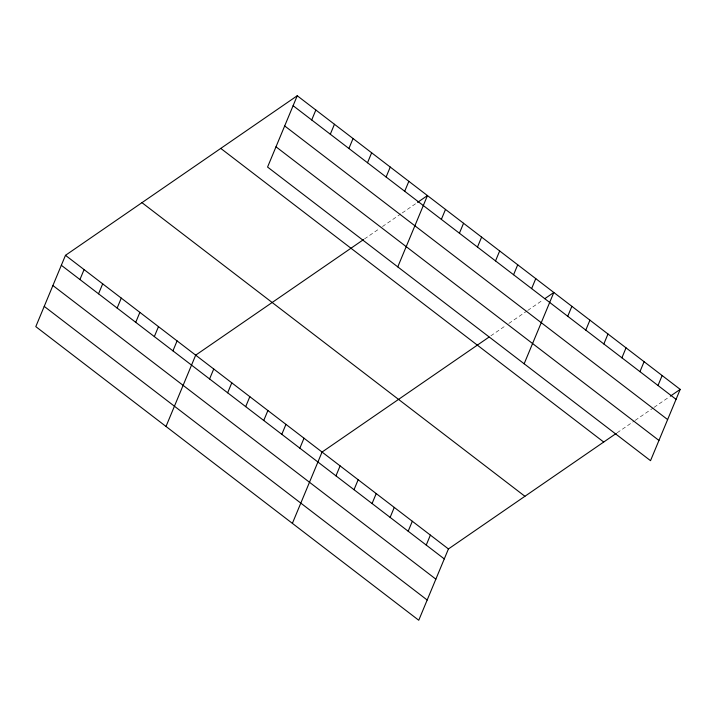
<?xml version="1.0" encoding="UTF-8"?>
<svg xmlns="http://www.w3.org/2000/svg" width="716" height="716" viewBox="0 0 716 716"><rect width="100%" height="100%" fill="white"/><g stroke="black" fill="none" stroke-linecap="round" stroke-linejoin="round"><path stroke-width="0.54" stroke-dasharray="3.58 2.69" d="M364.471 238.947L379.766 228.413M382.46 226.551L401.363 213.547M402.258 212.929L416.658 203.013M490.836 335.84L505.236 325.932M508.834 323.453L526.833 311.066M527.737 310.44L543.032 299.915M617.21 432.741L634.313 420.972M635.208 420.355L653.207 407.959M654.102 407.341L669.406 396.807"/><path stroke-width="1.07" d="M297.247 95.747L267.569 167.052L650.522 460.674L680.2 389.379L297.247 95.747L65.478 255.326L35.8 326.621L418.753 620.253L448.431 548.948L616.315 433.359M79.932 279.544L84.085 269.583M98.54 293.802L102.683 283.849M117.138 308.068L121.281 298.107M135.736 322.325L139.88 312.373M154.334 336.592L158.487 326.63M172.941 350.849L177.085 340.897M166.005 426.459L195.683 355.154L363.567 239.565M311.711 119.966L315.854 110.004M209.591 378.952L213.735 369M330.309 134.223L334.453 124.271M227.643 392.798L231.787 382.845M348.907 148.489L353.051 138.528M245.695 406.643L249.839 396.682M367.505 162.747L371.649 152.794M263.748 420.48L267.9 410.528M386.112 177.013L390.256 167.052M281.809 434.326L285.952 424.364M404.71 191.27L408.854 181.318M299.861 448.171L304.005 438.21M397.774 266.88L427.452 195.575L417.553 202.395M292.379 523.36L322.057 452.056L489.037 337.084M441.36 219.382L445.504 209.421M335.965 475.854L340.109 465.892M459.412 233.219L463.556 223.267M354.017 489.699L358.161 479.738M477.474 247.065L481.617 237.103M372.069 503.536L376.213 493.584M495.526 260.91L499.67 250.949M390.122 517.382L394.265 507.42M513.578 274.747L517.722 264.795M408.174 531.227L412.327 521.266M531.63 288.593L535.774 278.631M426.235 545.064L430.379 535.112M524.148 363.782L553.826 292.477L544.831 298.67M567.734 316.275L571.878 306.323M585.786 330.121L589.93 320.159M603.839 343.957L607.982 334.005M621.9 357.803L626.044 347.851M639.952 371.649L644.096 361.687M658.004 385.485L662.148 375.533M670.301 396.19L680.2 389.379M293.104 105.7L676.056 399.331M284.682 125.944L667.625 419.576M276 146.807L658.944 440.43M220.77 148.409L603.713 442.032M141.965 202.664L524.918 496.286M65.478 255.326L448.431 548.948M61.334 265.278L444.287 558.91M52.912 285.523L435.856 579.154M44.231 306.385L427.175 600.008"/></g></svg>
